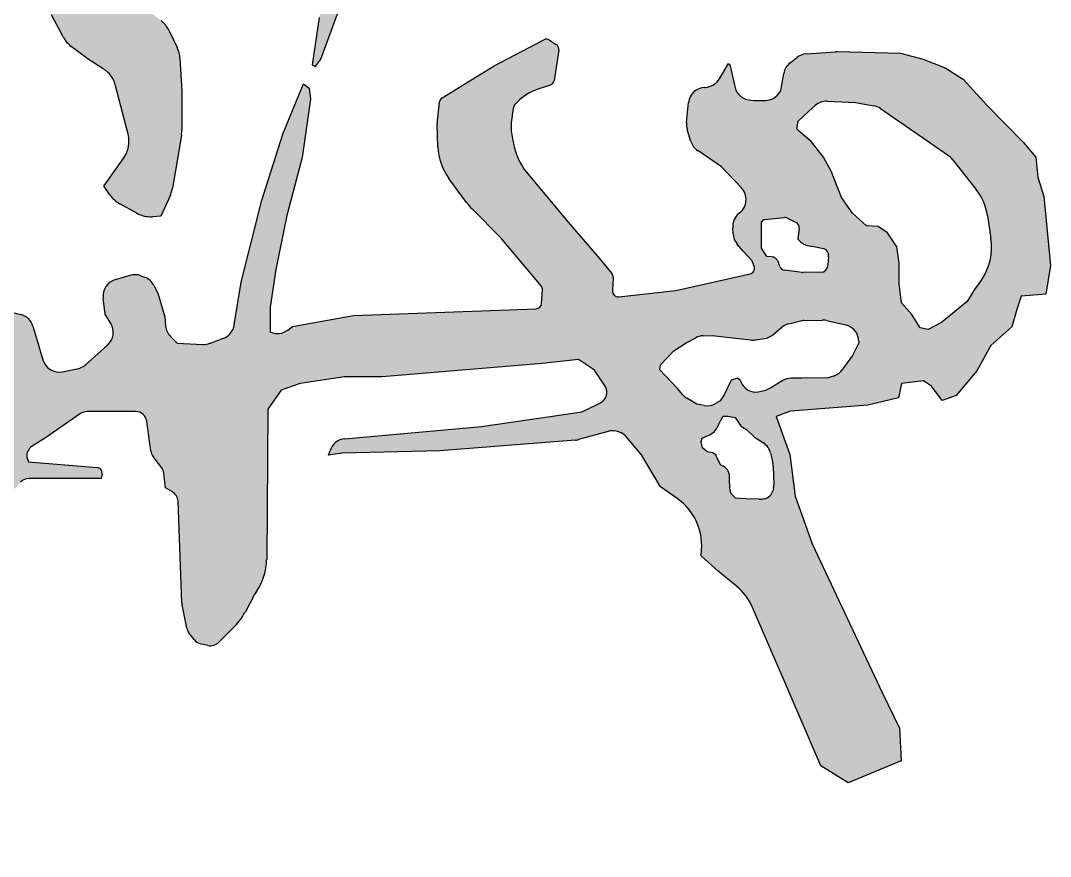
# Model space of a CAD drawing. Extents: x 1169373 to 1354985, y 649019 to 904199.
# Drawn here: x 1352648.4 to 1353032.9, y 812639.9 to 812951.9 of the extents above; entities that cross this region are included whole.
import ezdxf

# ---------------------------------------------------------------- set-up
doc = ezdxf.new("R2010")
doc.units = 0
doc.header["$LTSCALE"] = 1000
doc.header["$MEASUREMENT"] = 0
doc.layers.add('签名', color=7, linetype='Continuous')

msp = doc.modelspace()

# ---------------------------------------------------------------- hatches: boundary and pattern name
at = {"layer": '签名'}
h = msp.add_hatch(color=4, dxfattribs=at)
h.paths.add_polyline_path([(1352567.04, 813261.65), (1352580.58, 813259.83), (1352588.14, 813256.97), (1352594.39, 813253.59), (1352596.47, 813249.42), (1352597, 813244.48), (1352597.26, 813240.05), (1352597.26, 813239.01), (1352599.6, 813241.09), (1352602.99, 813246.3), (1352606.89, 813252.28), (1352605.33, 813259.05), (1352603.51, 813261.79, 0.161293), (1352592.97, 813270), (1352588.66, 813271.54), (1352571.99, 813276.49), (1352549.81, 813281.91, -0.055927), (1352545.37, 813283.54), (1352535.87, 813288.28, -0.036786), (1352533.19, 813289.88), (1352527.86, 813293.61, 0.116967), (1352518.75, 813297.22, 0.125161), (1352517.72, 813297.03), (1352512.24, 813294.52, 0.089225), (1352511.62, 813294.09, -0.045924), (1352511.92, 813294.34), (1352508.61, 813292.07, 0.195275), (1352507.73, 813290.74), (1352507.39, 813289.02, 0.293872), (1352508.23, 813286.88), (1352511.81, 813284.3), (1352515.46, 813283), (1352519.36, 813279.09), (1352520.69, 813269.79, 0.040442), (1352520.67, 813269.45, 0.74192), (1352524.56, 813268.27), (1352525.88, 813270.24), (1352531.61, 813272.06), (1352537.34, 813271.02), (1352541.77, 813267.9), (1352546.76, 813263.63, 0.146226), (1352547.87, 813263.14), (1352557.4, 813261.91)])
h.paths.add_polyline_path([(1352724.7, 813031.33, -0.224051), (1352728.66, 813023.18), (1352728.88, 813004.91, 0.252735), (1352733.77, 812996.09), (1352738.13, 812993.31), (1352742.3, 812993.72, 0.405395), (1352751.84, 813005.03), (1352751.11, 813015.51), (1352759.19, 813017.81), (1352761.5, 813018.97), (1352753.71, 813023.29), (1352752.27, 813029.06), (1352752.5, 813039.53, 0.116113), (1352751.49, 813044.29), (1352746.2, 813055.52, 0.062977), (1352744.77, 813057.77), (1352738.61, 813065.22, 0.230474), (1352730.14, 813069.06), (1352722.26, 813068.85), (1352719.75, 813068.19, 0.141943), (1352714.68, 813065.15), (1352707.85, 813057.82, 0.175293), (1352705.02, 813051.17), (1352704.94, 813049.82), (1352705.81, 813046.07), (1352706.39, 813046.07)])
h.paths.add_polyline_path([(1352707.91, 812937.89, 0.097987), (1352706.88, 812941.88), (1352703.88, 812948.13, 0.115547), (1352700.84, 812951.91), (1352689.5, 812960.76), (1352676.6, 812967), (1352670.46, 812967.11), (1352664.96, 812964.09), (1352659.97, 812954.11), (1352664.26, 812945.87, 0.112428), (1352667.31, 812942.28), (1352673.69, 812937.49), (1352679.29, 812933.93, -0.190711), (1352683.88, 812927.6), (1352688.53, 812909.45, -0.218827), (1352686.94, 812900.72), (1352679.52, 812890.13), (1352681.85, 812886.76, 0.115033), (1352685.42, 812883.52), (1352691.75, 812880.01, 0.14431), (1352697.61, 812878.7), (1352700.72, 812878.91), (1352704.31, 812886.79, 0.064737), (1352705.11, 812889.41), (1352708.47, 812909.19, 0.042109), (1352708.62, 812910.97), (1352708.62, 812925.44)])
h.paths.add_polyline_path([(1352608.71, 812684.93, 0.133698), (1352610.01, 812686.75), (1352612.31, 812692.9), (1352612.06, 812699.64), (1352612.06, 812702.21), (1352609.98, 812703.43), (1352605.33, 812703.67), (1352596.75, 812703.55), (1352592.8, 812703.93, -0.296761), (1352589.17, 812706.81), (1352588.3, 812709.43), (1352586.22, 812709.43), (1352584.28, 812706.44, -0.111035), (1352582.95, 812705.13), (1352580.21, 812703.43), (1352575.39, 812698.1, -0.159662), (1352573.09, 812696.78), (1352569.68, 812696.09), (1352561.1, 812696.82), (1352561.01, 812696.37), (1352560.81, 812692.26), (1352561.2, 812688.73), (1352564.14, 812685.6), (1352568.65, 812681.1), (1352571.2, 812681.29), (1352573.74, 812683.25), (1352575.9, 812682.47), (1352578.05, 812679.73), (1352578.84, 812675.42), (1352578.29, 812664.76, 0.22558), (1352579.68, 812661.39), (1352584.52, 812657.01), (1352586.68, 812657.4), (1352591.58, 812663.86), (1352597.3, 812669.01, 0.121444), (1352598.44, 812670.69), (1352601.17, 812678.05, -0.134274), (1352602.47, 812679.87)])
h = msp.add_hatch(color=4, dxfattribs=at)
h.paths.add_polyline_path([(1352804.86, 812921.55, -0.231178), (1352805.86, 812923.12), (1352825.18, 812935), (1352843.75, 812944.77, -0.274551), (1352845.91, 812944.66), (1352848.4, 812943, -0.290357), (1352849.33, 812940.92), (1352847.64, 812929.57, -0.282713), (1352846.21, 812927.86), (1352841.89, 812926.42, 0.12974), (1352832.82, 812920.48), (1352832.29, 812919.04), (1352831.57, 812913.69, 0.07073), (1352832.06, 812907.73), (1352832.85, 812904.26, 0.118418), (1352837.25, 812895.37), (1352852.12, 812877.55), (1352864.55, 812863.05), (1352869.19, 812857.49, -0.191696), (1352869.68, 812856), (1352869.37, 812851.08, 0.465128), (1352871.72, 812848.83), (1352893.04, 812851.15), (1352920.76, 812857.36, 0.44834), (1352922.3, 812860.13), (1352921.57, 812862.23), (1352918.08, 812865.97), (1352915.89, 812868.62, -0.157491), (1352914.45, 812872.26), (1352914.3, 812874.58, -0.24693), (1352916.72, 812880), (1352916.84, 812880.1, 0.440579), (1352917.53, 812889.48), (1352910.09, 812897.37), (1352901.22, 812903.35, -0.170294), (1352898.7, 812906.73), (1352897.27, 812911.31, -0.102372), (1352897.01, 812913.88), (1352897.79, 812921.27, -0.373734), (1352903.91, 812926.97), (1352904.04, 812926.98, 0.254103), (1352909.28, 812930.07), (1352912.66, 812935.85), (1352913.35, 812934.96), (1352914.81, 812928.44), (1352915.18, 812926.98, 0.331647), (1352921.08, 812922.16), (1352922.07, 812922.12), (1352926.45, 812922.12, 0.263355), (1352931.91, 812925.21), (1352932.3, 812925.86), (1352933.38, 812932.17, -0.184975), (1352935.71, 812936.1), (1352938.25, 812938.11, -0.149598), (1352941.73, 812939.46), (1352953, 812940.31), (1352976.94, 812939.81), (1352985.43, 812937.57), (1352993.66, 812934.33), (1353000.39, 812930.09), (1353009.12, 812920.37), (1353022.93, 812906.4), (1353027.42, 812900.92), (1353028.17, 812893.44), (1353030.41, 812886.21), (1353032.91, 812860.49), (1353031.17, 812849.77), (1353021.94, 812849.02), (1353020.44, 812844.04), (1353018.45, 812837.56), (1353010.71, 812830.58), (1353005.48, 812821.11), (1352997.74, 812811.89), (1352992.51, 812810.14), (1352988.52, 812815.38), (1352985.52, 812817.37), (1352977.29, 812816.38), (1352976.22, 812811.07), (1352964.74, 812808.33), (1352935.81, 812806.08), (1352930.57, 812804.09), (1352935.62, 812789.95), (1352937.62, 812774.4), (1352943.96, 812756.6), (1352970.12, 812701.12), (1352976.51, 812687.73), (1352977.14, 812675.61), (1352957.36, 812667.32), (1352947.15, 812673.7), (1352933.75, 812704.95), (1352921.74, 812732.75, 0.119239), (1352915.74, 812740.74), (1352908.86, 812746.4), (1352902.47, 812752.14), (1352902.65, 812754.36, 0.267055), (1352893.54, 812773.48), (1352887.3, 812777.79), (1352880.28, 812789.83), (1352874.25, 812796.85), (1352873.21, 812797.59, 0.225942), (1352867.81, 812798.55), (1352856.77, 812795.51, -0.047725), (1352855.57, 812795.3), (1352804.98, 812791.33), (1352768.31, 812790.47), (1352763.42, 812789.73), (1352763.95, 812791.4, -0.302854), (1352769.46, 812795.83), (1352820.54, 812800.36), (1352857.18, 812805.73, 0.079622), (1352859.1, 812806.33), (1352864.97, 812809.27, 0.447831), (1352866.64, 812815.39), (1352863.18, 812820.69, 0.101957), (1352861.98, 812821.91), (1352856.68, 812825.44), (1352843.13, 812823.93), (1352783.4, 812818.92), (1352769.34, 812818.92), (1352752.78, 812816.41), (1352745.75, 812813.9), (1352740.73, 812806.88), (1352740.28, 812750.73, -0.1506), (1352736.5, 812738.8), (1352735.71, 812737.66), (1352732.19, 812730.98, -0.07539), (1352728.41, 812725.86), (1352722.31, 812719.77, -0.258442), (1352718.36, 812718.63), (1352715.59, 812719.27, -0.172364), (1352713.2, 812720.8), (1352711.23, 812723.33, -0.116492), (1352710.41, 812725.1), (1352708.6, 812734.15), (1352707.18, 812772.44, 0.257654), (1352705.07, 812775.96), (1352702.46, 812777.46), (1352701.88, 812782.96, 0.137932), (1352701.03, 812785.1), (1352697.87, 812789.23, -0.130882), (1352697.03, 812791.25), (1352695.56, 812802.27, 0.375873), (1352691.35, 812805.95), (1352673.18, 812805.95, 0.153785), (1352670.74, 812805.19), (1352657.76, 812796.11), (1352652.73, 812793, 0.298099), (1352650.76, 812788.78), (1352651.35, 812787.15), (1352676.93, 812785.03, -0.449386), (1352678.83, 812782.49), (1352678.53, 812780.98), (1352651.53, 812780.98, 0.210128), (1352648.4, 812779.61), (1352645.79, 812776.76), (1352644.66, 812776.27, -0.340919), (1352637.11, 812778.16), (1352636.04, 812779.51, 0.210758), (1352633.01, 812781.12), (1352627.7, 812781.49, -0.201903), (1352623.29, 812783.73), (1352619.57, 812788.13, -0.259318), (1352618.37, 812794.2), (1352618.94, 812795.99, -0.264412), (1352626.69, 812803.08), (1352633.12, 812804.55), (1352633.63, 812805.7, 0.42547), (1352632.48, 812808.53), (1352629.93, 812809.55, 0.080244), (1352625.35, 812810.19), (1352615.17, 812809.82), (1352555.91, 812809.14), (1352509.45, 812805.27), (1352488.53, 812803.94, 0.145884), (1352486.26, 812803.1), (1352456.21, 812780.6), (1352431.57, 812764.07), (1352401.3, 812741.21), (1352361.52, 812714.12), (1352349.33, 812704.72, 0.151784), (1352347.16, 812701.63), (1352346.04, 812698.14), (1352346.04, 812695.29, 0.121298), (1352346.77, 812692.33), (1352348.59, 812690.23), (1352352.19, 812689.31), (1352355.97, 812689.39, 0.108689), (1352364.83, 812691.56), (1352370.82, 812694.49), (1352414.47, 812714.52), (1352467.06, 812738.59), (1352511.79, 812756.76), (1352530.47, 812760.69), (1352558.49, 812762.17), (1352565.25, 812761.81, -0.148728), (1352569.9, 812760.12), (1352574.09, 812756.98, -0.11645), (1352576.59, 812753.99), (1352579.63, 812747.92), (1352570.12, 812746.46, 0.187953), (1352564.78, 812743.37), (1352554.18, 812730.14, 0.102525), (1352552.62, 812727.07), (1352550.13, 812717.96), (1352538.87, 812717.96, 0.144191), (1352534.27, 812716.6), (1352482.3, 812683.09), (1352433.1, 812654.17, 0.063491), (1352431.4, 812652.85), (1352422.32, 812643.79, -0.080592), (1352420.11, 812642.2), (1352417.28, 812640.78, -0.178905), (1352411.42, 812640.14), (1352409.22, 812643.71), (1352406.85, 812650.73, -0.27945), (1352408.63, 812659.36), (1352411.52, 812662.46), (1352425.06, 812666.52, 0.073381), (1352427.31, 812667.57), (1352493.11, 812711.08), (1352516.25, 812727.13, 0.06755), (1352517.94, 812728.67), (1352521.43, 812732.86), (1352521.64, 812734.02, 0.305341), (1352514.95, 812737.31), (1352512.28, 812737.12), (1352468.04, 812717.47), (1352390.27, 812684.02), (1352367.79, 812675.48, -0.052637), (1352363.48, 812674.34), (1352350.36, 812672.33, -0.090596), (1352342.73, 812672.54), (1352333.86, 812674.42, -0.085038), (1352327.2, 812677.07), (1352323.49, 812679.34, -0.181064), (1352320.74, 812682.85), (1352319.08, 812688.08, -0.147202), (1352319.03, 812691.75), (1352321.07, 812698.87, -0.109427), (1352322.38, 812701.29), (1352333.83, 812714.5, -0.048018), (1352334.72, 812715.34), (1352370.61, 812743.45), (1352401.58, 812764.57), (1352411.2, 812772.17, 0.298156), (1352412.67, 812776.59), (1352410.92, 812783.23), (1352407.48, 812787.16), (1352395.68, 812788.14), (1352263.82, 812771.96), (1352190.96, 812764.09), (1352030.96, 812751.05, -0.291644), (1352026.92, 812753.18), (1352015.97, 812772.44), (1352015.97, 812774.02, -0.383842), (1352019.77, 812778.24), (1352043.99, 812780.79), (1352230.29, 812789.14), (1352358.21, 812802.94), (1352403.92, 812806.37), (1352405.75, 812811.31), (1352404.37, 812829.91), (1352396.29, 812854.1), (1352388.87, 812863.37), (1352378.44, 812877.09, -0.101619), (1352376.59, 812880.94), (1352375.22, 812886.43, -0.109256), (1352375.09, 812891.02), (1352376.51, 812898.42, -0.280752), (1352383.95, 812906.6), (1352385.63, 812907.09, -0.126758), (1352390.92, 812907.27), (1352396.1, 812906.12, -0.15474), (1352401.65, 812902.9), (1352410.58, 812893.09, -0.081557), (1352412.45, 812890.2), (1352415.28, 812883.75, -0.093443), (1352416.16, 812879.91), (1352416.7, 812866.46), (1352421.03, 812841.13), (1352427.37, 812815.76, 0.390931), (1352432.19, 812812.6), (1352451.33, 812815.79), (1352466.7, 812823.75, 0.171134), (1352468.63, 812825.81), (1352474.83, 812839.89), (1352493.39, 812868.32), (1352502.21, 812885.96, 0.116513), (1352502.66, 812887.86), (1352502.66, 812900.77, 0.107138), (1352502.28, 812902.53), (1352500.56, 812906.31, 0.523435), (1352493.69, 812907.55), (1352486.69, 812900.56, -0.18265), (1352483.95, 812899.32), (1352475.62, 812898.8, -0.340063), (1352471.32, 812901.7), (1352470.13, 812905.27, 0.294066), (1352466.55, 812908.15), (1352463.26, 812908.5, 0.133568), (1352452.26, 812906.71), (1352450.71, 812906.01), (1352441.3, 812900.79, 0.220074), (1352439.2, 812897.91), (1352437.24, 812888.15, -0.080659), (1352436.77, 812886.87), (1352429.69, 812874.5), (1352427.99, 812875.85, -0.201849), (1352426.42, 812878.75), (1352424.23, 812900.61, -0.240558), (1352424.93, 812902.41), (1352434.54, 812910.94, 0.21433), (1352435.25, 812912.53), (1352435.25, 812915.22, 0.280337), (1352434.1, 812917.11), (1352400.62, 812934.44), (1352377.01, 812948.82, 0.156534), (1352373.22, 812949.74), (1352363.52, 812949.02, -0.46076), (1352358.98, 812953.6), (1352360.06, 812966.79, -0.064651), (1352362.36, 812977.49), (1352369.21, 813003.72), (1352378.95, 813041.15), (1352390.42, 813086.26), (1352392.67, 813097.93), (1352379.63, 813096.63, -0.064936), (1352368.64, 813096.96), (1352358.35, 813098.62, -0.080775), (1352351.88, 813100.77), (1352347.16, 813103.24, -0.135752), (1352338.89, 813110.98), (1352338.65, 813111.37, -0.154043), (1352335.57, 813123.78), (1352335.7, 813125.79, -0.136703), (1352336.45, 813127.95), (1352341.34, 813135.01), (1352342.49, 813135.3, -0.279334), (1352346.71, 813134.02), (1352355.69, 813124.01), (1352368.46, 813117.84), (1352380.98, 813115.33, 0.141167), (1352392.7, 813116.31), (1352395.14, 813118.06), (1352398.04, 813122.24, 0.122029), (1352398.49, 813124.24), (1352397.82, 813154.99, 0.13949), (1352394.4, 813166.1), (1352389.88, 813173.06), (1352386.51, 813176.63, 0.109197), (1352378.93, 813181.79), (1352373, 813184.17, -0.674227), (1352376.79, 813204.14), (1352383.53, 813203.83, -0.092395), (1352393.03, 813200.74), (1352400.14, 813196.72, -0.067551), (1352404.69, 813193.26), (1352414.59, 813183.36), (1352415.05, 813182.74, -0.157847), (1352419.17, 813170.31), (1352419.51, 813120.44, 0.507739), (1352422.29, 813118.44), (1352439.71, 813124.12), (1352479.23, 813134.41), (1352482.74, 813135.73, 0.285141), (1352496.4, 813153.49), (1352496.68, 813156.27), (1352490.31, 813169), (1352490.14, 813171.85, -0.404917), (1352495.93, 813178.57), (1352500.69, 813179, -0.059906), (1352502.21, 813178.96), (1352509.18, 813177.91, -0.217925), (1352513.62, 813175.01), (1352517.55, 813168.81, -0.127757), (1352518.52, 813165.75), (1352518.96, 813157.87), (1352519.21, 813155.97, 0.45192), (1352527.17, 813150.66), (1352539.29, 813153.89, 0.061267), (1352544.1, 813155.83), (1352552.78, 813160.63, -0.126968), (1352563.06, 813163.28), (1352595.94, 813163.28, 0.329734), (1352597.98, 813164.79), (1352602.05, 813178.09), (1352607.05, 813164.25, 0.229531), (1352608.37, 813162.96), (1352610.53, 813162.24, -0.382276), (1352611.94, 813159.78), (1352610.06, 813151, -0.203047), (1352609.11, 813149.64), (1352603.28, 813146), (1352592.16, 813139.83), (1352576.52, 813134.48), (1352554.7, 813130.37), (1352543.99, 813130.37), (1352534.88, 813130.69, 0.112418), (1352530.25, 813129.81), (1352527.3, 813128.52, 0.326044), (1352526.03, 813126.36), (1352527.91, 813108), (1352526.68, 813100.19), (1352523.78, 813095.45, 0.328096), (1352524.21, 813090.43), (1352527.91, 813086.2), (1352537.35, 813051.99, 0.053255), (1352537.68, 813051.15), (1352552.62, 813022.6), (1352564.47, 813003.51), (1352574.55, 812987.77, 0.098742), (1352575.71, 812986.58), (1352590.16, 812976.53), (1352612.76, 812956, 0.218816), (1352616.14, 812954.93), (1352617.76, 812955.13, -0.291918), (1352621.89, 812953.17), (1352623.01, 812951.38, -0.158896), (1352623.65, 812948.82), (1352623.09, 812940.99), (1352628.36, 812942.97), (1352617.82, 812931.78), (1352617.38, 812929.12, -0.240188), (1352611.64, 812921.36), (1352607.67, 812920.85), (1352588.43, 812920.85), (1352560.26, 812918.54), (1352544.1, 812918.08), (1352537.63, 812916.23), (1352536.23, 812904.58), (1352527.92, 812889.36), (1352517.3, 812876.43), (1352514.06, 812870.44), (1352508.64, 812858.43, -0.059303), (1352506.04, 812854.13), (1352497.2, 812842.77, 0.096023), (1352493.53, 812835.56), (1352491.9, 812829.83), (1352494.2, 812826.6), (1352500.67, 812825.21), (1352543.03, 812831.27), (1352562.74, 812833.01, 0.368288), (1352568.54, 812838.9), (1352568.6, 812839.84, -0.287337), (1352572.6, 812845.3), (1352574.71, 812846.15, -0.1299), (1352577.95, 812846.54), (1352597.08, 812843.92), (1352615.73, 812843.4), (1352642.91, 812843.4, -0.061275), (1352644.46, 812843.21), (1352648.45, 812842.21, -0.265952), (1352653.02, 812837.83), (1352654.58, 812832.53), (1352656.71, 812825.28, 0.385739), (1352664.02, 812820.82), (1352669.44, 812821.85, 0.134429), (1352672.46, 812823.33), (1352680.85, 812830.73, 0.361907), (1352682.1, 812838.79), (1352679.96, 812842.36), (1352679.25, 812848.35, -0.367837), (1352683.83, 812855.23), (1352689.37, 812856.81, -0.157947), (1352693.3, 812856.67), (1352694.67, 812856.17, -0.191883), (1352698.19, 812853.03), (1352699.64, 812850.13), (1352702.23, 812841.33), (1352702.54, 812837.93, 0.175535), (1352704.39, 812834), (1352706.9, 812831.49), (1352716.48, 812831.04, 0.100406), (1352718.99, 812831.42), (1352724.11, 812833.31, 0.271742), (1352728.2, 812838.29), (1352730.73, 812854.27), (1352738.5, 812884.81), (1352746.43, 812909.94), (1352754.04, 812928.29), (1352756.11, 812926.73), (1352756.63, 812922.59), (1352753.52, 812900.85), (1352747.82, 812879.11), (1352743.68, 812858.93), (1352741.6, 812844.95), (1352741.6, 812835.64, 0.280775), (1352748.2, 812836.39), (1352749.89, 812837.7), (1352772.68, 812841.84), (1352840.88, 812844.35, 0.384258), (1352842.92, 812846.33), (1352843.25, 812851.34, 0.192772), (1352842.76, 812852.84), (1352827.77, 812870.82), (1352817, 812881.58, -0.038185), (1352814.89, 812884.03), (1352808.34, 812892.97, -0.150784), (1352804.23, 812904.8), (1352803.94, 812913.26)])
h.paths.add_polyline_path([(1352498.52, 813118.13), (1352500.02, 813111.21), (1352498.91, 813084.5), (1352491.21, 813039.88), (1352480.43, 812999.1), (1352465.8, 812957.56), (1352452.71, 812937.56), (1352435, 812946.79), (1352416.53, 812955.25), (1352384.97, 812968.96, -0.411776), (1352382.75, 812974.52), (1352391.89, 812996.03), (1352400.36, 813022.19), (1352410.37, 813060.65), (1352414.99, 813082.96), (1352420.37, 813096.04), (1352426, 813097.98), (1352445.86, 813101.89), (1352464.52, 813109.71), (1352481.07, 813115.12), (1352494.61, 813118.73)], flags=16)
h.paths.add_polyline_path([(1352519.04, 813069.04), (1352520.9, 813068.51), (1352524.62, 813061.88), (1352527.54, 813046.23), (1352539.22, 813019.43), (1352555.54, 812984.83, 0.039662), (1352556.38, 812983.37), (1352567.32, 812967.36), (1352577.4, 812949.32), (1352582.45, 812940.56), (1352580.59, 812938.71), (1352563.86, 812937.91), (1352543.51, 812935.74), (1352504.3, 812938.92, 0.081589), (1352502.92, 812938.8), (1352490.3, 812935.65, 0.183834), (1352487.82, 812933.92), (1352486.31, 812931.7, -0.12786), (1352482.28, 812928.19), (1352476.79, 812925.44), (1352471.48, 812927.3), (1352470.79, 812931.81), (1352471.33, 812938.28), (1352478.34, 812953.39), (1352488.6, 812972.81), (1352498.32, 812994.93), (1352507.5, 813018.66), (1352513.98, 813045.1), (1352515.6, 813066.68), (1352516.65, 813068.77)], flags=16)
h.paths.add_polyline_path([(1352938.78, 812914.33), (1352942.66, 812918.14), (1352945.11, 812920.26, -0.191823), (1352949.57, 812921.81), (1352960.15, 812921.34), (1352966.95, 812920.13, -0.10674), (1352969.44, 812919.11), (1352982.3, 812910.28), (1352994.92, 812901.5, -0.07439), (1352996.29, 812900.21), (1353005.1, 812889, -0.129106), (1353009.4, 812879.1), (1353010.72, 812870.51, -0.195793), (1353007.01, 812854.92), (1353004.74, 812851.74), (1353001.82, 812847.08), (1352992.2, 812839.22), (1352987.25, 812836.6), (1352984.34, 812837.18), (1352981.13, 812842.13), (1352977.34, 812846.5), (1352976.47, 812853.78), (1352976.47, 812861.35), (1352975.59, 812867.47), (1352972.1, 812872.71), (1352968.6, 812875.04), (1352964.23, 812875.33), (1352958.98, 812879.99), (1352954.9, 812885.82), (1352951.11, 812895.72), (1352948.2, 812900.96), (1352943.54, 812906.78), (1352939.46, 812910.28), (1352938.24, 812911.44)], flags=16)
h.paths.add_polyline_path([(1352925.07, 812876.62), (1352925.97, 812877.7), (1352926.15, 812877.7), (1352934.27, 812878.42), (1352937.96, 812876.57, -0.319194), (1352939.12, 812874.4), (1352938.59, 812870.31), (1352939.06, 812869.8, 0.170609), (1352942.79, 812867.81), (1352945.26, 812867.43), (1352948.2, 812866.79, -0.270894), (1352949.78, 812865.34), (1352950.13, 812864.18), (1352949.77, 812860.76), (1352949.56, 812859.73, -0.35173), (1352947.53, 812858.02), (1352940.4, 812857.88), (1352933.64, 812858.68, -0.28734), (1352931.88, 812860.09), (1352931.21, 812862.02, 0.155831), (1352930.43, 812863.05, 0.184917), (1352929.05, 812863.69), (1352927.05, 812863.82), (1352925.07, 812866.89), (1352925.07, 812872.11)], flags=16)
h.paths.add_polyline_path([(1352887.32, 812823.41), (1352892.36, 812828.68), (1352896.94, 812831.65), (1352900.51, 812833.52, -0.109091), (1352903.16, 812834.24), (1352906.57, 812834.4), (1352916.43, 812833.26), (1352921.05, 812832.68, 0.069308), (1352922.81, 812832.71), (1352926.14, 812833.22, 0.13629), (1352929.25, 812834.62), (1352932.63, 812837.44, -0.117467), (1352935.28, 812838.75), (1352939.65, 812839.76, -0.049761), (1352940.9, 812839.92), (1352947.71, 812840.11, -0.063156), (1352949.31, 812839.95), (1352956.54, 812838.3), (1352957.25, 812838.03, -0.311276), (1352961.36, 812832.07), (1352961.36, 812831.65), (1352959.06, 812826.85), (1352955.06, 812821.46, -0.162986), (1352951.74, 812819.14), (1352949.89, 812818.6), (1352940.04, 812818.37), (1352936.13, 812818.37, 0.140475), (1352932.76, 812817.4), (1352928.81, 812814.93), (1352926.51, 812813.79), (1352923.3, 812813.1), (1352922.32, 812813.23, -0.312011), (1352917.13, 812817.69), (1352916.08, 812818.44), (1352913.68, 812817.68), (1352911.16, 812812.19), (1352909.55, 812809.9), (1352907.89, 812808.96, -0.174687), (1352903.62, 812808.25), (1352900.84, 812808.75), (1352897.16, 812810.96, -0.082204), (1352895.57, 812812.3), (1352893.74, 812814.48), (1352889.15, 812819.29), (1352887.09, 812821.58)], flags=16)
h.paths.add_polyline_path([(1352902.89, 812795.96), (1352904.44, 812796.8, 0.21493), (1352908.53, 812800.06), (1352909.78, 812802.5), (1352910.77, 812804.28), (1352912.46, 812804.28), (1352915.25, 812803.69), (1352916.41, 812801.83, 0.120194), (1352918.57, 812799.72), (1352919.42, 812799.22), (1352922.41, 812796.43), (1352925.74, 812794.25, -0.198061), (1352928.48, 812790.23), (1352929.37, 812786), (1352929.64, 812778.68, -0.06461), (1352929.48, 812777.05), (1352929.39, 812776.64, -0.302829), (1352925.98, 812773.39), (1352925.45, 812773.3, -0.052243), (1352924.13, 812773.21), (1352919.22, 812773.38), (1352915.35, 812773.68), (1352913.76, 812775.27), (1352913.16, 812777.06), (1352913.05, 812781.26, 0.37754), (1352909.88, 812785.89), (1352908.49, 812788.59), (1352907.99, 812789.78), (1352906.7, 812790.57), (1352904.81, 812790.97), (1352903.02, 812792.36), (1352902.52, 812794.65)], flags=16)
msp.add_hatch(color=4, dxfattribs=at).paths.add_polyline_path([(1352850.56, 813186.25), (1352811.47, 813107.45), (1352783.57, 813037.27), (1352768.82, 812990.14), (1352759.85, 812953.02), (1352757.29, 812935.41), (1352758.57, 812934.77), (1352760.48, 812937.57), (1352780.6, 812991.97), (1352805.26, 813054.04), (1352830.4, 813108.56), (1352858.26, 813165.15), (1352863.74, 813168.34), (1352866.03, 813162.41), (1352864.2, 813131.38), (1352864.2, 813107.19), (1352867.4, 813085.28), (1352882.47, 813058.35), (1352897.09, 813038.27), (1352908.96, 813021.38), (1352912.62, 813011.34), (1352911.7, 813001.3), (1352906.22, 812983.96), (1352901.83, 812979), (1352892.87, 812976.12), (1352887.1, 812969.08), (1352888.06, 812964.92), (1352898.65, 812960.71), (1352906.34, 812960.07), (1352915.62, 812968.72), (1352927.15, 812983.44), (1352932.92, 813003.28), (1352931, 813021.84), (1352924.27, 813037.52), (1352910.18, 813057.04), (1352897.05, 813075.61), (1352887.73, 813105.18), (1352888.37, 813130.78), (1352888.99, 813172.81), (1352887.71, 813196.17), (1352882.27, 813202.9), (1352871.38, 813206.74), (1352859.85, 813204.18)])

# ---------------------------------------------------------------- linework, layer by layer
at = {"layer": '签名', "color": 4}
for p, q in [((1352760.48, 812937.57, -1062.25), (1352780.6, 812991.97, -1062.25)), ((1352664.26, 812945.87, -1062.25), (1352659.97, 812954.11, -1062.25)), ((1352759.85, 812953.02, -1062.25), (1352757.29, 812935.41, -1062.25)), ((1352703.88, 812948.13, -1062.25), (1352706.88, 812941.88, -1062.25)), ((1352825.18, 812935, -1062.25), (1352843.75, 812944.77, -1062.25)), ((1352845.91, 812944.66, -1062.25), (1352848.4, 812943, -1062.25)), ((1352673.69, 812937.49, -1062.25), (1352667.31, 812942.28, -1062.25)), ((1352849.33, 812940.92, -1062.25), (1352847.64, 812929.57, -1062.25)), ((1352941.73, 812939.46, -1062.25), (1352952.69, 812940.29, -1062.25)), ((1352953.31, 812940.31, -1062.25), (1352976.94, 812939.81, -1062.25)), ((1352976.94, 812939.81, -1062.25), (1352985.43, 812937.57, -1062.25)), ((1352679.29, 812933.93, -1062.25), (1352673.69, 812937.49, -1062.25)), ((1352707.91, 812937.89, -1062.25), (1352708.62, 812925.44, -1062.25)), ((1352757.29, 812935.41, -1062.25), (1352758.57, 812934.77, -1062.25)), ((1352758.57, 812934.77, -1062.25), (1352760.48, 812937.57, -1062.25)), ((1352805.86, 812923.12, -1062.25), (1352825.18, 812935, -1062.25)), ((1352909.36, 812930.2, -1062.25), (1352912.66, 812935.85, -1062.25)), ((1352912.66, 812935.85, -1062.25), (1352913.35, 812934.96, -1062.25)), ((1352913.35, 812934.96, -1062.25), (1352914.81, 812928.44, -1062.25)), ((1352935.71, 812936.1, -1062.25), (1352938.25, 812938.11, -1062.25)), ((1352985.43, 812937.57, -1062.25), (1352993.66, 812934.33, -1062.25)), ((1352932.3, 812925.86, -1062.25), (1352933.38, 812932.17, -1062.25)), ((1352993.66, 812934.33, -1062.25), (1353000.39, 812930.09, -1062.25)), ((1352688.53, 812909.45, -1062.25), (1352683.88, 812927.6, -1062.25)), ((1352746.43, 812909.94, -1062.25), (1352754.04, 812928.29, -1062.25)), ((1352754.04, 812928.29, -1062.25), (1352756.11, 812926.73, -1062.25)), ((1352846.21, 812927.86, -1062.25), (1352841.89, 812926.42, -1062.25)), ((1352914.81, 812928.44, -1062.25), (1352915.18, 812926.98, -1062.25)), ((1353000.39, 812930.09, -1062.25), (1353009.12, 812920.37, -1062.25)), ((1352708.62, 812925.44, -1062.25), (1352708.62, 812910.97, -1062.25)), ((1352756.11, 812926.73, -1062.25), (1352756.63, 812922.59, -1062.25)), ((1352903.91, 812926.97, -1062.25), (1352904.04, 812926.98, -1062.25)), ((1352931.91, 812925.21, -1062.25), (1352932.3, 812925.86, -1062.25)), ((1352756.63, 812922.59, -1062.25), (1352753.52, 812900.85, -1062.25)), ((1352803.96, 812913.42, -1062.25), (1352804.86, 812921.55, -1062.25)), ((1352832.82, 812920.48, -1062.25), (1352832.29, 812919.04, -1062.25)), ((1352897.01, 812913.88, -1062.25), (1352897.79, 812921.27, -1062.25)), ((1352921.08, 812922.16, -1062.25), (1352922.07, 812922.12, -1062.25)), ((1352922.07, 812922.12, -1062.25), (1352926.45, 812922.12, -1062.25)), ((1352942.66, 812918.14, -1062.25), (1352945.11, 812920.26, -1062.25)), ((1352949.57, 812921.81, -1062.25), (1352960.15, 812921.34, -1062.25)), ((1352960.15, 812921.34, -1062.25), (1352966.95, 812920.13, -1062.25)), ((1353009.12, 812920.37, -1062.25), (1353022.93, 812906.4, -1062.25)), ((1352832.29, 812919.04, -1062.25), (1352831.57, 812913.69, -1062.25)), ((1352938.78, 812914.33, -1062.25), (1352942.66, 812918.14, -1062.25)), ((1352969.44, 812919.11, -1062.25), (1352982.3, 812910.28, -1062.25)), ((1352804.23, 812904.8, -1062.25), (1352803.95, 812913.11, -1062.25)), ((1352938.24, 812911.44, -1062.25), (1352938.78, 812914.33, -1062.25)), ((1352708.47, 812909.19, -1062.25), (1352705.11, 812889.41, -1062.25)), ((1352738.5, 812884.81, -1062.25), (1352746.43, 812909.94, -1062.25)), ((1352746.43, 812909.94, -1062.25), (1352746.43, 812909.94, -1062.25)), ((1352898.7, 812906.73, -1062.25), (1352897.27, 812911.31, -1062.25)), ((1352939.46, 812910.28, -1062.25), (1352938.24, 812911.44, -1062.25)), ((1352943.54, 812906.78, -1062.25), (1352939.46, 812910.28, -1062.25)), ((1352982.3, 812910.28, -1062.25), (1352994.92, 812901.5, -1062.25)), ((1352832.06, 812907.73, -1062.25), (1352832.85, 812904.26, -1062.25)), ((1352948.2, 812900.96, -1062.25), (1352943.54, 812906.78, -1062.25)), ((1353022.93, 812906.4, -1062.25), (1353027.42, 812900.92, -1062.25)), ((1352679.52, 812890.13, -1062.25), (1352686.94, 812900.72, -1062.25)), ((1352753.52, 812900.85, -1062.25), (1352747.82, 812879.11, -1062.25)), ((1352910.09, 812897.37, -1062.25), (1352901.22, 812903.35, -1062.25)), ((1352951.11, 812895.72, -1062.25), (1352948.2, 812900.96, -1062.25)), ((1352996.29, 812900.21, -1062.25), (1353005.1, 812889, -1062.25)), ((1353027.42, 812900.92, -1062.25), (1353028.17, 812893.44, -1062.25)), ((1352917.53, 812889.48, -1062.25), (1352910.09, 812897.37, -1062.25)), ((1352814.89, 812884.03, -1062.25), (1352808.34, 812892.97, -1062.25)), ((1352837.25, 812895.37, -1062.25), (1352852.12, 812877.55, -1062.25)), ((1352954.9, 812885.82, -1062.25), (1352951.11, 812895.72, -1062.25)), ((1353028.17, 812893.44, -1062.25), (1353030.41, 812886.21, -1062.25)), ((1352681.85, 812886.76, -1062.25), (1352679.52, 812890.13, -1062.25)), ((1352704.31, 812886.79, -1062.25), (1352700.72, 812878.91, -1062.25)), ((1352730.73, 812854.27, -1062.25), (1352738.5, 812884.81, -1062.25)), ((1352958.98, 812879.99, -1062.25), (1352954.9, 812885.82, -1062.25)), ((1353030.41, 812886.21, -1062.25), (1353032.91, 812860.49, -1062.25)), ((1352691.75, 812880.01, -1062.25), (1352685.42, 812883.52, -1062.25)), ((1352827.77, 812870.82, -1062.25), (1352817, 812881.58, -1062.25)), ((1352700.72, 812878.91, -1062.25), (1352697.61, 812878.7, -1062.25)), ((1352747.82, 812879.11, -1062.25), (1352743.68, 812858.93, -1062.25)), ((1352852.12, 812877.55, -1062.25), (1352864.55, 812863.05, -1062.25)), ((1352916.72, 812880, -1062.25), (1352916.84, 812880.1, -1062.25)), ((1352925.07, 812876.62, -1062.25), (1352925.97, 812877.7, -1062.25)), ((1352925.97, 812877.7, -1062.25), (1352926.15, 812877.7, -1062.25)), ((1352926.15, 812877.7, -1062.25), (1352933.67, 812878.36, -1062.25)), ((1352934.8, 812878.15, -1062.25), (1352937.96, 812876.57, -1062.25)), ((1352964.23, 812875.33, -1062.25), (1352958.98, 812879.99, -1062.25)), ((1353009.4, 812879.1, -1062.25), (1353010.72, 812870.51, -1062.25)), ((1352914.45, 812872.26, -1062.25), (1352914.3, 812874.58, -1062.25)), ((1352925.07, 812872.11, -1062.25), (1352925.07, 812876.62, -1062.25)), ((1352939.12, 812874.4, -1062.25), (1352938.59, 812870.31, -1062.25)), ((1352968.6, 812875.04, -1062.25), (1352964.23, 812875.33, -1062.25)), ((1352972.1, 812872.71, -1062.25), (1352968.6, 812875.04, -1062.25)), ((1352842.76, 812852.84, -1062.25), (1352827.77, 812870.82, -1062.25)), ((1352925.07, 812866.89, -1062.25), (1352925.07, 812872.11, -1062.25)), ((1352938.59, 812870.31, -1062.25), (1352939.06, 812869.8, -1062.25)), ((1352975.59, 812867.47, -1062.25), (1352972.1, 812872.71, -1062.25)), ((1352918.08, 812865.97, -1062.25), (1352915.89, 812868.62, -1062.25)), ((1352921.57, 812862.23, -1062.25), (1352918.08, 812865.97, -1062.25)), ((1352927.05, 812863.82, -1062.25), (1352925.07, 812866.89, -1062.25)), ((1352942.79, 812867.81, -1062.25), (1352945.26, 812867.43, -1062.25)), ((1352945.26, 812867.43, -1062.25), (1352948.2, 812866.79, -1062.25)), ((1352976.47, 812861.35, -1062.25), (1352975.59, 812867.47, -1062.25)), ((1352864.55, 812863.05, -1062.25), (1352869.19, 812857.49, -1062.25)), ((1352922.3, 812860.13, -1062.25), (1352921.57, 812862.23, -1062.25)), ((1352929.05, 812863.69, -1062.25), (1352927.05, 812863.82, -1062.25)), ((1352930.58, 812862.94, -1062.25), (1352930.29, 812863.19, -1062.25)), ((1352931.88, 812860.09, -1062.25), (1352931.21, 812862.02, -1062.25)), ((1352950.09, 812863.75, -1062.25), (1352949.77, 812860.76, -1062.25)), ((1352949.78, 812865.34, -1062.25), (1352950, 812864.6, -1062.25)), ((1352743.68, 812858.93, -1062.25), (1352741.6, 812844.95, -1062.25)), ((1352940.25, 812857.9, -1062.25), (1352933.64, 812858.68, -1062.25)), ((1352947.53, 812858.02, -1062.25), (1352940.54, 812857.88, -1062.25)), ((1352949.77, 812860.76, -1062.25), (1352949.56, 812859.73, -1062.25)), ((1352976.47, 812853.78, -1062.25), (1352976.47, 812861.35, -1062.25)), ((1353032.91, 812860.49, -1062.25), (1353031.17, 812849.77, -1062.25)), ((1352683.83, 812855.23, -1062.25), (1352689.37, 812856.81, -1062.25)), ((1352693.3, 812856.67, -1062.25), (1352694.67, 812856.17, -1062.25)), ((1352728.2, 812838.29, -1062.25), (1352730.73, 812854.27, -1062.25)), ((1352869.68, 812856, -1062.25), (1352869.37, 812851.08, -1062.25)), ((1352893.04, 812851.15, -1062.25), (1352920.76, 812857.36, -1062.25)), ((1353007.01, 812854.92, -1062.25), (1353004.74, 812851.74, -1062.25)), ((1352698.19, 812853.03, -1062.25), (1352699.64, 812850.13, -1062.25)), ((1352699.64, 812850.13, -1062.25), (1352702.23, 812841.33, -1062.25)), ((1352842.92, 812846.33, -1062.25), (1352843.25, 812851.34, -1062.25)), ((1352871.72, 812848.83, -1062.25), (1352893.04, 812851.15, -1062.25)), ((1352977.34, 812846.5, -1062.25), (1352976.47, 812853.78, -1062.25)), ((1353004.74, 812851.74, -1062.25), (1353001.82, 812847.08, -1062.25)), ((1352679.96, 812842.36, -1062.25), (1352679.25, 812848.35, -1062.25)), ((1352981.13, 812842.13, -1062.25), (1352977.34, 812846.5, -1062.25)), ((1353001.82, 812847.08, -1062.25), (1352992.2, 812839.22, -1062.25)), ((1353021.94, 812849.02, -1062.25), (1353020.44, 812844.04, -1062.25)), ((1353031.17, 812849.77, -1062.25), (1353021.94, 812849.02, -1062.25)), ((1352644.46, 812843.21, -1062.25), (1352648.45, 812842.21, -1062.25)), ((1352741.6, 812844.95, -1062.25), (1352741.6, 812835.63, -1062.25)), ((1352772.68, 812841.84, -1062.25), (1352840.88, 812844.35, -1062.25)), ((1353020.44, 812844.04, -1062.25), (1353018.45, 812837.56, -1062.25)), ((1352682.1, 812838.79, -1062.25), (1352679.96, 812842.36, -1062.25)), ((1352702.23, 812841.33, -1062.25), (1352702.54, 812837.93, -1062.25)), ((1352749.89, 812837.7, -1062.25), (1352772.68, 812841.84, -1062.25)), ((1352935.28, 812838.75, -1062.25), (1352939.65, 812839.76, -1062.25)), ((1352940.9, 812839.92, -1062.25), (1352947.71, 812840.11, -1062.25)), ((1352949.31, 812839.95, -1062.25), (1352956.54, 812838.3, -1062.25)), ((1352984.34, 812837.18, -1062.25), (1352981.13, 812842.13, -1062.25)), ((1352992.2, 812839.22, -1062.25), (1352987.25, 812836.6, -1062.25)), ((1352653.02, 812837.83, -1062.25), (1352654.58, 812832.53, -1062.25)), ((1352741.6, 812835.63, -1062.25), (1352741.78, 812835.56, -1062.25)), ((1352748.2, 812836.39, -1062.25), (1352749.89, 812837.7, -1062.25)), ((1352929.25, 812834.62, -1062.25), (1352932.63, 812837.44, -1062.25)), ((1352956.54, 812838.3, -1062.25), (1352957.25, 812838.03, -1062.25)), ((1352987.25, 812836.6, -1062.25), (1352984.34, 812837.18, -1062.25)), ((1353018.45, 812837.56, -1062.25), (1353010.71, 812830.58, -1062.25)), ((1352654.58, 812832.53, -1062.25), (1352656.71, 812825.28, -1062.25)), ((1352704.39, 812834, -1062.25), (1352706.9, 812831.49, -1062.25)), ((1352706.9, 812831.49, -1062.25), (1352716.48, 812831.04, -1062.25)), ((1352718.99, 812831.42, -1062.25), (1352724.11, 812833.31, -1062.25)), ((1352892.36, 812828.68, -1062.25), (1352896.94, 812831.65, -1062.25)), ((1352896.94, 812831.65, -1062.25), (1352900.51, 812833.52, -1062.25)), ((1352903.16, 812834.24, -1062.25), (1352906.57, 812834.4, -1062.25)), ((1352906.57, 812834.4, -1062.25), (1352916.43, 812833.26, -1062.25)), ((1352916.43, 812833.26, -1062.25), (1352921.05, 812832.68, -1062.25)), ((1352922.81, 812832.71, -1062.25), (1352926.14, 812833.22, -1062.25)), ((1352961.36, 812831.65, -1062.25), (1352959.06, 812826.85, -1062.25)), ((1352961.36, 812832.07, -1062.25), (1352961.36, 812831.65, -1062.25)), ((1352672.46, 812823.33, -1062.25), (1352680.85, 812830.73, -1062.25)), ((1352887.32, 812823.41, -1062.25), (1352892.36, 812828.68, -1062.25)), ((1353010.71, 812830.58, -1062.25), (1353005.48, 812821.11, -1062.25)), ((1352843.13, 812823.93, -1062.25), (1352783.4, 812818.92, -1062.25)), ((1352856.68, 812825.44, -1062.25), (1352843.13, 812823.93, -1062.25)), ((1352861.98, 812821.91, -1062.25), (1352856.68, 812825.44, -1062.25)), ((1352887.09, 812821.58, -1062.25), (1352887.32, 812823.41, -1062.25)), ((1352959.06, 812826.85, -1062.25), (1352955.06, 812821.46, -1062.25)), ((1352664.02, 812820.82, -1062.25), (1352669.44, 812821.85, -1062.25)), ((1352866.64, 812815.39, -1062.25), (1352863.18, 812820.69, -1062.25)), ((1352889.15, 812819.29, -1062.25), (1352887.09, 812821.58, -1062.25)), ((1353005.48, 812821.11, -1062.25), (1352997.74, 812811.89, -1062.25)), ((1352752.78, 812816.41, -1062.25), (1352745.75, 812813.9, -1062.25)), ((1352769.34, 812818.92, -1062.25), (1352752.78, 812816.41, -1062.25)), ((1352783.4, 812818.92, -1062.25), (1352769.34, 812818.92, -1062.25)), ((1352893.74, 812814.48, -1062.25), (1352889.15, 812819.29, -1062.25)), ((1352913.68, 812817.68, -1062.25), (1352911.16, 812812.19, -1062.25)), ((1352916.08, 812818.44, -1062.25), (1352913.68, 812817.68, -1062.25)), ((1352917.13, 812817.69, -1062.25), (1352916.08, 812818.44, -1062.25)), ((1352932.76, 812817.4, -1062.25), (1352928.81, 812814.93, -1062.25)), ((1352940.04, 812818.37, -1062.25), (1352936.13, 812818.37, -1062.25)), ((1352949.89, 812818.6, -1062.25), (1352940.04, 812818.37, -1062.25)), ((1352951.74, 812819.14, -1062.25), (1352949.89, 812818.6, -1062.25)), ((1352977.29, 812816.38, -1062.25), (1352976.22, 812811.07, -1062.25)), ((1352985.52, 812817.37, -1062.25), (1352977.29, 812816.38, -1062.25)), ((1352988.52, 812815.38, -1062.25), (1352985.52, 812817.37, -1062.25)), ((1352745.75, 812813.9, -1062.25), (1352740.73, 812806.88, -1062.25)), ((1352895.57, 812812.3, -1062.25), (1352893.74, 812814.48, -1062.25)), ((1352911.16, 812812.19, -1062.25), (1352909.55, 812809.9, -1062.25)), ((1352923.3, 812813.1, -1062.25), (1352922.32, 812813.23, -1062.25)), ((1352926.51, 812813.79, -1062.25), (1352923.3, 812813.1, -1062.25)), ((1352928.81, 812814.93, -1062.25), (1352926.51, 812813.79, -1062.25)), ((1352992.51, 812810.14, -1062.25), (1352988.52, 812815.38, -1062.25)), ((1352997.74, 812811.89, -1062.25), (1352992.51, 812810.14, -1062.25)), ((1352859.1, 812806.33, -1062.25), (1352864.97, 812809.27, -1062.25)), ((1352900.84, 812808.75, -1062.25), (1352897.16, 812810.96, -1062.25)), ((1352903.62, 812808.25, -1062.25), (1352900.84, 812808.75, -1062.25)), ((1352909.55, 812809.9, -1062.25), (1352907.89, 812808.96, -1062.25)), ((1352964.74, 812808.33, -1062.25), (1352935.81, 812806.08, -1062.25)), ((1352976.22, 812811.07, -1062.25), (1352964.74, 812808.33, -1062.25)), ((1352670.74, 812805.19, -1062.25), (1352657.76, 812796.11, -1062.25)), ((1352691.35, 812805.95, -1062.25), (1352673.18, 812805.95, -1062.25)), ((1352740.73, 812806.88, -1062.25), (1352740.28, 812750.73, -1062.25)), ((1352820.54, 812800.36, -1062.25), (1352857.18, 812805.73, -1062.25)), ((1352909.78, 812802.5, -1062.25), (1352910.77, 812804.28, -1062.25)), ((1352910.77, 812804.28, -1062.25), (1352912.46, 812804.28, -1062.25)), ((1352912.46, 812804.28, -1062.25), (1352915.25, 812803.69, -1062.25)), ((1352935.81, 812806.08, -1062.25), (1352930.57, 812804.09, -1062.25)), ((1352930.57, 812804.09, -1062.25), (1352935.62, 812789.95, -1062.25)), ((1352697.03, 812791.25, -1062.25), (1352695.56, 812802.27, -1062.25)), ((1352769.46, 812795.83, -1062.25), (1352820.54, 812800.36, -1062.25)), ((1352908.53, 812800.06, -1062.25), (1352909.78, 812802.5, -1062.25)), ((1352915.25, 812803.69, -1062.25), (1352916.41, 812801.83, -1062.25)), ((1352867.81, 812798.55, -1062.25), (1352856.77, 812795.51, -1062.25)), ((1352874.25, 812796.85, -1062.25), (1352873.21, 812797.59, -1062.25)), ((1352880.28, 812789.83, -1062.25), (1352874.25, 812796.85, -1062.25)), ((1352902.89, 812795.96, -1062.25), (1352904.44, 812796.8, -1062.25)), ((1352918.57, 812799.72, -1062.25), (1352919.42, 812799.22, -1062.25)), ((1352919.42, 812799.22, -1062.25), (1352922.41, 812796.43, -1062.25)), ((1352922.41, 812796.43, -1062.25), (1352925.74, 812794.25, -1062.25)), ((1352657.76, 812796.11, -1062.25), (1352652.73, 812793, -1062.25)), ((1352855.57, 812795.3, -1062.25), (1352804.98, 812791.33, -1062.25)), ((1352902.52, 812794.65, -1062.25), (1352902.89, 812795.96, -1062.25)), ((1352903.02, 812792.36, -1062.25), (1352902.52, 812794.65, -1062.25)), ((1352902.89, 812795.96, -1062.25), (1352902.89, 812795.96, -1062.25)), ((1352650.76, 812788.78, -1062.25), (1352651.35, 812787.15, -1062.25)), ((1352701.03, 812785.1, -1062.25), (1352697.87, 812789.23, -1062.25)), ((1352763.42, 812789.73, -1062.25), (1352763.95, 812791.4, -1062.25)), ((1352768.31, 812790.47, -1062.25), (1352763.42, 812789.73, -1062.25)), ((1352804.98, 812791.33, -1062.25), (1352768.31, 812790.47, -1062.25)), ((1352887.3, 812777.79, -1062.25), (1352880.28, 812789.83, -1062.25)), ((1352904.81, 812790.97, -1062.25), (1352903.02, 812792.36, -1062.25)), ((1352906.7, 812790.57, -1062.25), (1352904.81, 812790.97, -1062.25)), ((1352907.99, 812789.78, -1062.25), (1352906.7, 812790.57, -1062.25)), ((1352908.49, 812788.59, -1062.25), (1352907.99, 812789.78, -1062.25)), ((1352909.88, 812785.9, -1062.25), (1352908.49, 812788.59, -1062.25)), ((1352928.48, 812790.23, -1062.25), (1352929.25, 812786.54, -1062.25)), ((1352935.62, 812789.95, -1062.25), (1352937.62, 812774.4, -1062.25)), ((1352651.35, 812787.15, -1062.25), (1352676.93, 812785.03, -1062.25)), ((1352910.12, 812785.82, -1062.25), (1352909.88, 812785.9, -1062.25)), ((1352929.39, 812785.46, -1062.25), (1352929.64, 812778.68, -1062.25)), ((1352678.53, 812780.98, -1062.25), (1352651.53, 812780.98, -1062.25)), ((1352678.83, 812782.49, -1062.25), (1352678.53, 812780.98, -1062.25)), ((1352702.46, 812777.46, -1062.25), (1352701.88, 812782.96, -1062.25)), ((1352913.06, 812780.93, -1062.25), (1352913.08, 812781.65, -1062.25)), ((1352913.16, 812777.06, -1062.25), (1352913.06, 812780.93, -1062.25)), ((1352705.07, 812775.96, -1062.25), (1352702.46, 812777.46, -1062.25)), ((1352893.54, 812773.48, -1062.25), (1352887.3, 812777.79, -1062.25)), ((1352913.76, 812775.27, -1062.25), (1352913.16, 812777.06, -1062.25)), ((1352915.35, 812773.68, -1062.25), (1352913.76, 812775.27, -1062.25)), ((1352919.22, 812773.38, -1062.25), (1352915.35, 812773.68, -1062.25)), ((1352924.13, 812773.21, -1062.25), (1352919.22, 812773.38, -1062.25)), ((1352925.98, 812773.39, -1062.25), (1352925.45, 812773.3, -1062.25)), ((1352929.48, 812777.05, -1062.25), (1352929.39, 812776.64, -1062.25)), ((1352937.62, 812774.4, -1062.25), (1352943.96, 812756.6, -1062.25)), ((1352708.59, 812734.49, -1062.25), (1352707.18, 812772.44, -1062.25)), ((1352902.47, 812752.14, -1062.25), (1352902.65, 812754.36, -1062.25)), ((1352943.96, 812756.6, -1062.25), (1352970.12, 812701.12, -1062.25)), ((1352908.86, 812746.4, -1062.25), (1352902.47, 812752.14, -1062.25)), ((1352915.74, 812740.74, -1062.25), (1352908.86, 812746.4, -1062.25)), ((1352736.5, 812738.8, -1062.25), (1352735.71, 812737.66, -1062.25)), ((1352735.71, 812737.66, -1062.25), (1352732.19, 812730.98, -1062.25)), ((1352710.41, 812725.1, -1062.25), (1352708.67, 812733.82, -1062.25)), ((1352933.75, 812704.95, -1062.25), (1352921.74, 812732.75, -1062.25)), ((1352713.2, 812720.8, -1062.25), (1352711.23, 812723.33, -1062.25)), ((1352728.41, 812725.86, -1062.25), (1352722.31, 812719.77, -1062.25)), ((1352718.36, 812718.63, -1062.25), (1352715.59, 812719.27, -1062.25)), ((1352947.15, 812673.7, -1062.25), (1352933.75, 812704.95, -1062.25)), ((1352970.12, 812701.12, -1062.25), (1352976.51, 812687.73, -1062.25)), ((1352976.51, 812687.73, -1062.25), (1352977.14, 812675.61, -1062.25)), ((1352957.36, 812667.32, -1062.25), (1352947.15, 812673.7, -1062.25)), ((1352977.14, 812675.61, -1062.25), (1352957.36, 812667.32, -1062.25))]:
    msp.add_line(p, q, dxfattribs=at)
for centre, radius, start, end in [((1352694.3, 812943.53, -1062.25), 10.62, 25.6586, 52.0231), ((1352673.68, 812950.78, -1062.25), 10.62, 207.4928, 233.1517), ((1352844.74, 812942.89, -1062.25), 2.12, 56.3307, 117.74), ((1352847.23, 812941.23, -1062.25), 2.12, 351.5665, 56.3307), ((1352697.31, 812937.28, -1062.25), 10.62, 3.2731, 25.6586), ((1352942.2, 812933.11, -1062.25), 6.37, 94.3127, 128.3456), ((1352953.17, 812933.93, -1062.25), 6.37, 88.8074, 94.3127), ((1352939.66, 812931.1, -1062.25), 6.37, 128.3456, 170.2649), ((1352673.59, 812924.97, -1062.25), 10.62, 14.3601, 57.5491), ((1352845.54, 812929.88, -1062.25), 2.12, 288.4215, 351.5665), ((1352903.82, 812933.35, -1062.25), 6.37, 272.0166, 330.442), ((1352848.61, 812906.27, -1062.25), 21.24, 108.4215, 137.9904), ((1352904.13, 812920.6, -1062.25), 6.37, 92.0166, 173.9863), ((1352921.36, 812928.53, -1062.25), 6.37, 194.1206, 267.5124), ((1352926.45, 812928.49, -1062.25), 6.37, 270, 329.0164), ((1352806.97, 812921.31, -1062.25), 2.12, 121.5874, 173.6549), ((1352949.29, 812915.44, -1062.25), 6.37, 87.4572, 130.8921), ((1352965.83, 812913.85, -1062.25), 6.37, 55.5125, 79.8831), ((1352806.07, 812913.18, -1062.25), 2.12, 173.6549, 181.9765), ((1352852.78, 812912.44, -1062.25), 21.24, 176.6309, 192.814), ((1352903.35, 812913.22, -1062.25), 6.37, 173.9863, 197.3668), ((1352678.24, 812906.82, -1062.25), 10.62, 324.9869, 14.3601), ((1352698, 812910.97, -1062.25), 10.62, 350.355, 360), ((1352825.46, 812905.54, -1062.25), 21.24, 181.9765, 216.2753), ((1352853.57, 812908.98, -1062.25), 21.24, 192.814, 219.8277), ((1352904.78, 812908.63, -1062.25), 6.37, 197.3668, 236.0244), ((1352991.28, 812896.27, -1062.25), 6.37, 38.179, 55.1966), ((1352694.64, 812891.19, -1062.25), 10.62, 335.5391, 350.355), ((1352912.9, 812885.11, -1062.25), 6.37, 308.212, 43.3211), ((1352988.4, 812875.87, -1062.25), 21.24, 8.7529, 38.179), ((1352690.58, 812892.81, -1062.25), 10.62, 214.7162, 240.9645), ((1352832.02, 812896.6, -1062.25), 21.24, 216.2753, 225.0225), ((1352696.9, 812889.3, -1062.25), 10.62, 240.9645, 273.8111), ((1352920.66, 812875, -1062.25), 6.37, 128.212, 183.6943), ((1352933.85, 812876.25, -1062.25), 2.12, 63.4529, 95.0757), ((1352937.01, 812874.67, -1062.25), 2.12, 352.6419, 63.4529), ((1352920.81, 812872.67, -1062.25), 6.37, 183.6943, 219.4945), ((1352943.76, 812874.11, -1062.25), 6.37, 222.5328, 261.2606), ((1352989.73, 812867.28, -1062.25), 21.24, 324.4411, 8.7529), ((1352947.75, 812864.71, -1062.25), 2.12, 17.1154, 77.7445), ((1352928.91, 812861.57, -1062.25), 2.12, 49.4208, 86.1889), ((1352929.2, 812861.32, -1062.25), 2.12, 19.1304, 49.4208), ((1352947.97, 812863.98, -1062.25), 2.12, 353.9863, 17.1154), ((1352920.29, 812859.43, -1062.25), 2.12, 282.6238, 19.2182), ((1352933.89, 812860.79, -1062.25), 2.12, 199.1304, 263.2562), ((1352940.5, 812860.01, -1062.25), 2.12, 263.2562, 271.1682), ((1352947.48, 812860.15, -1062.25), 2.12, 271.1682, 348.6814), ((1352685.58, 812849.1, -1062.25), 6.37, 105.9335, 186.7151), ((1352691.12, 812850.68, -1062.25), 6.37, 70.0314, 105.9335), ((1352692.49, 812850.18, -1062.25), 6.37, 26.583, 70.0314), ((1352867.56, 812856.13, -1062.25), 2.12, 356.4209, 39.8277), ((1352841.13, 812851.48, -1062.25), 2.12, 356.1829, 39.8277), ((1352871.49, 812850.95, -1062.25), 2.12, 176.4209, 276.1986), ((1352840.8, 812846.47, -1062.25), 2.12, 272.1043, 356.1829), ((1352646.9, 812836.03, -1062.25), 6.37, 16.4017, 75.9743), ((1352676.64, 812835.51, -1062.25), 6.37, 311.4014, 30.9836), ((1352936.71, 812832.54, -1062.25), 6.37, 102.9848, 129.7835), ((1352941.08, 812833.55, -1062.25), 6.37, 91.5899, 102.9848), ((1352947.89, 812833.74, -1062.25), 6.37, 77.1348, 91.5899), ((1352708.89, 812838.51, -1062.25), 6.37, 185.1985, 225.0225), ((1352721.91, 812839.29, -1062.25), 6.37, 290.2103, 351.0204), ((1352744.28, 812841.42, -1062.25), 6.37, 246.8177, 307.8532), ((1352954.98, 812832.07, -1062.25), 6.37, 0, 69.1605), ((1352716.79, 812837.4, -1062.25), 6.37, 267.2758, 290.2103), ((1352903.47, 812827.88, -1062.25), 6.37, 92.7241, 117.6275), ((1352921.84, 812839.01, -1062.25), 6.37, 262.8805, 278.7394), ((1352925.17, 812839.52, -1062.25), 6.37, 278.7394, 309.7835), ((1352662.82, 812827.08, -1062.25), 6.37, 196.4017, 280.776), ((1352668.25, 812828.11, -1062.25), 6.37, 280.776, 311.4014), ((1352859.62, 812818.38, -1062.25), 4.25, 33.0444, 56.3307), ((1352949.95, 812825.26, -1062.25), 6.37, 286.3774, 323.4055), ((1352922.96, 812819.22, -1062.25), 6.02, 194.6373, 263.9514), ((1352936.13, 812812, -1062.25), 6.37, 90, 121.9852), ((1352863.07, 812813.07, -1062.25), 4.25, 296.5471, 33.0444), ((1352900.44, 812816.42, -1062.25), 6.37, 220.2585, 239.0561), ((1352904.76, 812814.52, -1062.25), 6.37, 259.7031, 299.3385), ((1352673.18, 812801.7, -1062.25), 4.25, 90, 124.9709), ((1352691.35, 812801.7, -1062.25), 4.25, 7.6005, 90), ((1352856.25, 812812.04, -1062.25), 6.37, 278.3374, 296.5471), ((1352921.82, 812805.21, -1062.25), 6.37, 212.0256, 239.4404), ((1352869.51, 812792.41, -1062.25), 6.37, 54.4836, 105.4107), ((1352902.86, 812802.97, -1062.25), 6.37, 284.3119, 332.8321), ((1352654.97, 812789.38, -1062.25), 4.25, 121.7394, 188.1364), ((1352770.02, 812789.48, -1062.25), 6.37, 95.065, 162.4615), ((1352855.08, 812801.65, -1062.25), 6.37, 274.4811, 285.4107), ((1352922.24, 812788.92, -1062.25), 6.37, 11.8977, 56.71), ((1352701.24, 812791.81, -1062.25), 4.25, 187.6005, 217.427), ((1352676.75, 812782.91, -1062.25), 2.12, 348.4602, 85.2541), ((1352697.66, 812782.51, -1062.25), 4.25, 6.0137, 37.427), ((1352908.83, 812781.78, -1062.25), 4.25, 358.2629, 72.3629), ((1352923.02, 812785.22, -1062.25), 6.37, 2.0969, 11.8977), ((1352651.53, 812776.73, -1062.25), 4.25, 90, 137.4671), ((1352923.27, 812778.45, -1062.25), 6.37, 347.31, 2.0969), ((1352702.94, 812772.28, -1062.25), 4.25, 2.1228, 59.9157), ((1352881.47, 812756, -1062.25), 21.24, 355.5658, 55.3746), ((1352924.35, 812779.58, -1062.25), 6.37, 267.9562, 279.9186), ((1352925.25, 812777.58, -1062.25), 4.25, 279.9186, 347.31), ((1352719.03, 812750.9, -1062.25), 21.24, 325.2838, 359.5413), ((1352902.24, 812724.33, -1062.25), 21.24, 23.3504, 50.5496), ((1352712.84, 812734.65, -1062.25), 4.25, 182.1228, 191.3186), ((1352713.39, 812740.88, -1062.25), 21.24, 314.9775, 332.2229), ((1352714.58, 812725.94, -1062.25), 4.25, 191.3186, 217.8968), ((1352716.55, 812723.41, -1062.25), 4.25, 217.8968, 257.0152), ((1352719.31, 812722.77, -1062.25), 4.25, 257.0152, 314.9775)]:
    msp.add_arc(centre, radius, start, end, dxfattribs=at)

doc.saveas('drawing.dxf')
